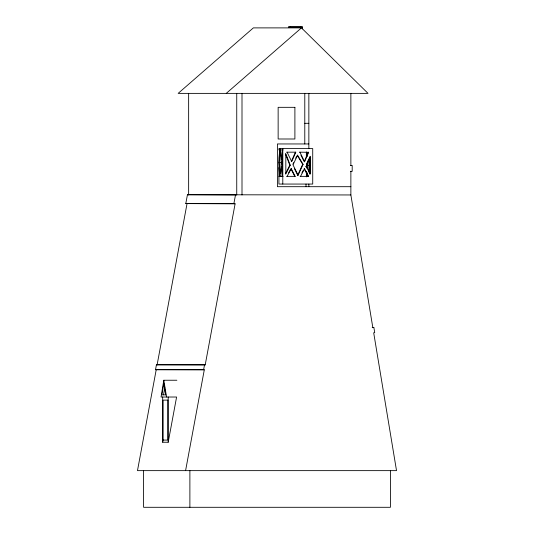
<?xml version="1.0" encoding="UTF-8"?>
<svg xmlns="http://www.w3.org/2000/svg" width="534" height="534" viewBox="0 0 534 534"><rect width="100%" height="100%" fill="white"/><g stroke="black" fill="none" stroke-linecap="round" stroke-linejoin="round"><path stroke-width="0.8" d="M309.633 173.837L310.074 168.951M307.017 176.093L307.264 172.916M306.763 172.722L306.549 175.179L306.549 171.928M307.123 168.624L307.05 162.937M308.452 171.788L307.904 165.413L308.458 159.072M282.586 148.592L281.612 159.593L280.524 148.592M279.088 162.67L280.216 150.995L281.278 162.703L280.297 173.597L279.088 162.67L281.572 162.67M280.624 176.394L281.598 166.561L282.373 176.02L280.624 176.394L283.113 176.394M279.916 148.592L278.922 158.144L278.922 184.056L312.724 184.056L312.724 148.592L278.922 148.592L278.922 149.921L279.776 149.921M309.133 172.696L309.96 165.146L309.259 158.191M176.874 380.241L163.804 380.241L161.041 397.022L176.594 397.022L168.203 442.252L162.67 442.252L162.67 397.022M163.551 394.853L164.766 387.477M185.585 470.641L204.295 369.815L155.521 369.688L156.435 364.775L205.203 364.902L235.1 203.828L185.792 203.594L187.441 194.73L236.742 194.957L236.742 93.377M156.195 369.815L137.478 470.641L396.522 470.641L373.693 332.802L374.714 332.629L373.873 327.522L372.211 327.522M157.103 364.902L187 203.828M162.67 442.252L163.124 439.829M185.792 203.594L233.892 203.594L235.541 194.73M155.521 369.688L203.621 369.688L204.535 364.775L205.203 364.902M306.71 164.051L308.565 159.459M306.216 166.348L310.307 156.222L310.307 173.951L306.216 166.348L305.782 166.348L306.516 167.703M307.117 156.582L306.756 152.684L308.625 152.31L308.225 152.29L304.18 161.755L304.614 161.755L308.659 152.29L299.467 152.17M291.29 161.602L295.415 152.17M297.678 175.252L302.685 164.318L297.131 155.207L297.565 155.207L303.118 164.318L298.112 175.252L297.678 175.252L294.401 168.584M292.932 164.138L293.627 162.65M295.729 158.184L296.43 156.696M297.565 155.207L293.012 164.879L298.112 175.252M285.383 173.951L289.808 165.186L285.383 153.719M290.242 165.186L285.817 173.951L285.817 153.719L290.242 165.186L289.808 165.186M301.93 172.903L303.385 170.139M300.542 176.36L304.547 168.757L304.113 168.757L308.225 176.36M288.56 172.889L290.483 169.425M287.078 176.36L291.297 168.731L290.863 168.731L294.741 176.367L295.175 176.367L291.297 168.731M226.262 93.377L301.456 27.888L368.026 93.377L178.162 93.377L253.356 27.888L301.456 27.888M373.873 327.522L372.845 327.696L350.871 194.957L350.871 171.321M302.404 27.181L288.6 27.181L288.6 26.7L302.404 26.7L302.404 28.829M304.787 123.307L308.852 123.307M308.852 143.953L277.406 143.953L277.406 186.693L350.871 186.693M280.657 149.921L283.147 149.921M286.645 152.17L295.849 152.17L291.724 161.602L287.078 152.17M306.756 152.684L308.412 152.684M309.907 158.938L310.054 159.686M302.685 164.318L303.118 164.318M307.904 165.413L310.394 165.413M350.531 165.447L352.193 165.447L352.193 171.321L350.531 171.321M300.108 176.36L308.659 176.36L304.547 168.757M278.922 176.394L279.756 176.394L278.962 167.643M187.441 194.73L350.871 194.957M156.435 364.775L204.535 364.775M165.814 394.853L161.915 394.853L163.804 383.385L165.694 394.853M286.645 176.36L295.175 176.367M233.892 203.594L235.1 203.828M203.621 369.688L204.295 369.815M299.901 152.17L304.614 161.755M300.916 155.12L303.819 161.021M163.804 380.241L166.575 397.022M390.401 470.641L390.401 507.3L143.599 507.3L143.599 470.641M350.871 93.377L350.871 165.447M309.98 156.782L309.98 159.686M310 168.951L310 173.971M309.874 158.685L309.874 173.951M308.852 93.377L308.852 148.592M308.852 184.056L308.852 186.693M306.549 164.605L306.549 167.049M306.362 151.923L306.362 156.916M306.362 171.895L306.362 176.887M306.015 184.056L306.015 186.693M304.787 93.377L304.787 143.953M300.575 26.7L300.575 27.181M290.429 26.7L290.429 27.181M282.793 148.592L282.793 184.056M242.002 93.377L242.002 194.957M189.884 470.641L189.884 507.3M188.642 93.377L188.642 194.957M168.203 397.022L168.203 442.252M282.626 153.812L281.879 163.524L282.626 171.307L282.626 153.812M294.895 107.327L278.141 107.327L278.141 138.994L294.895 138.994L294.895 107.327M167.816 400.12L163.057 400.12L163.057 440.076L167.816 440.076L167.816 400.12"/></g></svg>
